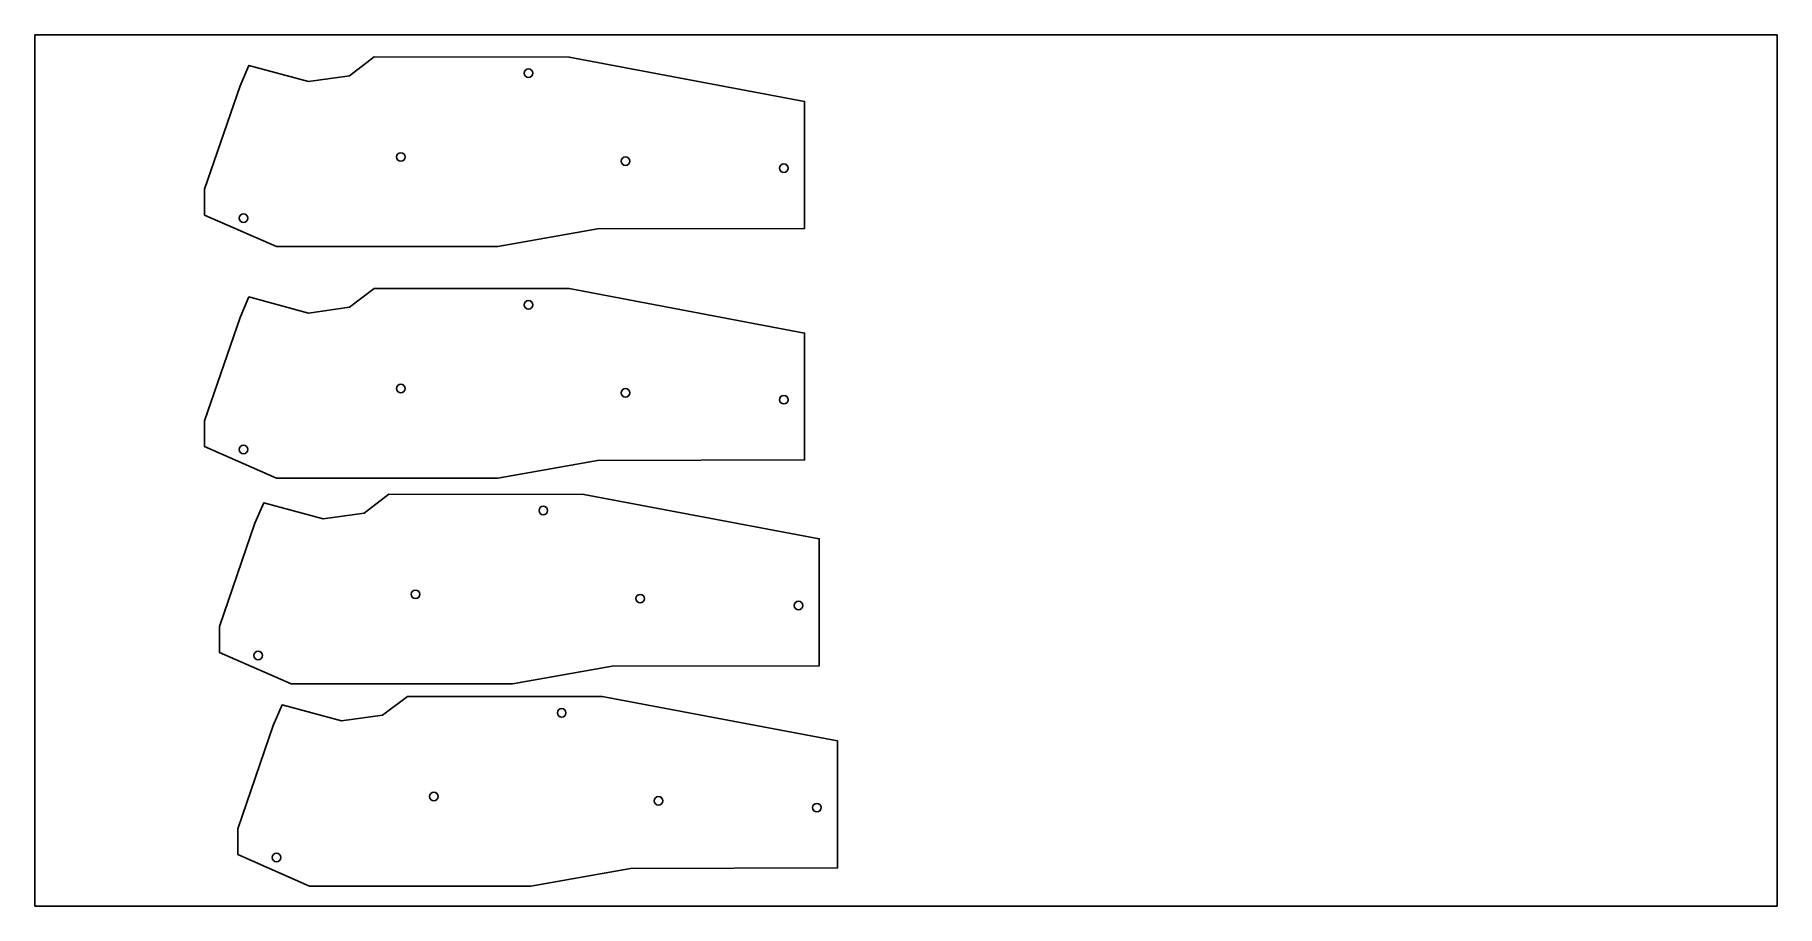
# Model space of a CAD drawing. Header units: millimetres. Extents: x 0 to 610, y -305 to 0.
import ezdxf

# ---------------------------------------------------------------- set-up
doc = ezdxf.new("R2010")
doc.units = ezdxf.units.MM
doc.layers.add('CUTS', color=1, linetype='Continuous', true_color=0xff0000)
doc.layers.add('laser bed referance', color=3, linetype='Continuous', lineweight=25, true_color=0x00ff00)

msp = doc.modelspace()

# ---------------------------------------------------------------- linework, layer by layer
at = {"layer": 'CUTS', "color": 1, "lineweight": 25, "true_color": 0xff0000}
for p, q in [((84.52, -74.07), (161.96, -74.07)), ((84.52, -155.06), (161.96, -155.06)), ((89.67, -227.06), (167.1, -227.06)), ((96.1, -297.77), (173.53, -297.77))]:
    msp.add_line(p, q, dxfattribs=at)
for points in [[(84.52, -74.07), (59.4, -63.03), (59.4, -54), (71.79, -17.86), (74.92, -10.71), (95.72, -16.31), (110.12, -14.28), (118.76, -7.71), (186.95, -7.78), (269.32, -23.31), (269.32, -67.69), (196.84, -67.9), (161.96, -74.07)], [(84.52, -155.06), (59.4, -144.03), (59.4, -134.99), (71.79, -98.85), (74.92, -91.7), (95.72, -97.31), (110.12, -95.28), (118.76, -88.7), (186.95, -88.77), (269.32, -104.31), (269.32, -148.69), (196.84, -148.89), (161.96, -155.06)], [(89.67, -227.06), (64.55, -216.02), (64.55, -206.99), (76.93, -170.85), (80.07, -163.7), (100.87, -169.31), (115.27, -167.27), (123.91, -160.7), (192.1, -160.77), (274.47, -176.3), (274.47, -220.68), (201.98, -220.89), (167.1, -227.06)], [(96.1, -297.77), (70.98, -286.73), (70.98, -277.7), (83.36, -241.56), (86.5, -234.41), (107.3, -240.02), (121.69, -237.98), (130.33, -231.41), (198.53, -231.48), (280.89, -247.01), (280.89, -291.4), (208.41, -291.6), (173.53, -297.77)]]:
    msp.add_lwpolyline(points, dxfattribs=at)
for points in [[(171.26, -13.43), (171.26, -12.61), (171.93, -11.93), (172.76, -11.93)], [(172.76, -11.93), (173.58, -11.93), (174.26, -12.61), (174.26, -13.43)], [(172.76, -14.93), (171.93, -14.93), (171.26, -14.26), (171.26, -13.43)], [(174.26, -13.43), (174.26, -14.26), (173.58, -14.93), (172.76, -14.93)], [(126.54, -42.72), (126.54, -41.9), (127.21, -41.22), (128.04, -41.22)], [(128.04, -41.22), (128.87, -41.22), (129.54, -41.9), (129.54, -42.72)], [(128.04, -44.22), (127.21, -44.22), (126.54, -43.55), (126.54, -42.72)], [(129.54, -42.72), (129.54, -43.55), (128.87, -44.22), (128.04, -44.22)], [(205.14, -44.22), (205.14, -43.4), (205.82, -42.72), (206.64, -42.72)], [(206.64, -45.72), (205.82, -45.72), (205.14, -45.05), (205.14, -44.22)], [(206.64, -42.72), (207.47, -42.72), (208.14, -43.4), (208.14, -44.22)], [(208.14, -44.22), (208.14, -45.05), (207.47, -45.72), (206.64, -45.72)], [(260.53, -46.64), (260.53, -45.81), (261.2, -45.14), (262.03, -45.14)], [(262.03, -48.14), (261.2, -48.14), (260.53, -47.47), (260.53, -46.64)], [(262.03, -45.14), (262.86, -45.14), (263.53, -45.81), (263.53, -46.64)], [(263.53, -46.64), (263.53, -47.47), (262.86, -48.14), (262.03, -48.14)], [(71.51, -64.1), (71.51, -63.27), (72.18, -62.6), (73.01, -62.6)], [(73.01, -65.6), (72.18, -65.6), (71.51, -64.93), (71.51, -64.1)], [(73.01, -62.6), (73.83, -62.6), (74.51, -63.27), (74.51, -64.1)], [(74.51, -64.1), (74.51, -64.93), (73.83, -65.6), (73.01, -65.6)], [(171.26, -94.43), (171.26, -93.6), (171.93, -92.93), (172.76, -92.93)], [(172.76, -95.93), (171.93, -95.93), (171.26, -95.26), (171.26, -94.43)], [(172.76, -92.93), (173.58, -92.93), (174.26, -93.6), (174.26, -94.43)], [(174.26, -94.43), (174.26, -95.26), (173.58, -95.93), (172.76, -95.93)], [(126.54, -123.72), (126.54, -122.89), (127.21, -122.22), (128.04, -122.22)], [(128.04, -125.22), (127.21, -125.22), (126.54, -124.55), (126.54, -123.72)], [(128.04, -122.22), (128.87, -122.22), (129.54, -122.89), (129.54, -123.72)], [(129.54, -123.72), (129.54, -124.55), (128.87, -125.22), (128.04, -125.22)], [(205.14, -125.22), (205.14, -124.39), (205.82, -123.72), (206.64, -123.72)], [(206.64, -126.72), (205.82, -126.72), (205.14, -126.05), (205.14, -125.22)], [(206.64, -123.72), (207.47, -123.72), (208.14, -124.39), (208.14, -125.22)], [(208.14, -125.22), (208.14, -126.05), (207.47, -126.72), (206.64, -126.72)], [(260.53, -127.63), (260.53, -126.8), (261.2, -126.13), (262.03, -126.13)], [(262.03, -129.13), (261.2, -129.13), (260.53, -128.46), (260.53, -127.63)], [(262.03, -126.13), (262.86, -126.13), (263.53, -126.8), (263.53, -127.63)], [(263.53, -127.63), (263.53, -128.46), (262.86, -129.13), (262.03, -129.13)], [(71.51, -145.09), (71.51, -144.27), (72.18, -143.59), (73.01, -143.59)], [(73.01, -146.59), (72.18, -146.59), (71.51, -145.92), (71.51, -145.09)], [(73.01, -143.59), (73.83, -143.59), (74.51, -144.27), (74.51, -145.09)], [(74.51, -145.09), (74.51, -145.92), (73.83, -146.59), (73.01, -146.59)], [(176.4, -166.43), (176.4, -165.6), (177.07, -164.93), (177.9, -164.93)], [(177.9, -167.93), (177.07, -167.93), (176.4, -167.25), (176.4, -166.43)], [(177.9, -164.93), (178.73, -164.93), (179.4, -165.6), (179.4, -166.43)], [(179.4, -166.43), (179.4, -167.25), (178.73, -167.93), (177.9, -167.93)], [(131.68, -195.72), (131.68, -194.89), (132.36, -194.22), (133.18, -194.22)], [(133.18, -194.22), (134.01, -194.22), (134.68, -194.89), (134.68, -195.72)], [(133.18, -197.22), (132.36, -197.22), (131.68, -196.54), (131.68, -195.72)], [(134.68, -195.72), (134.68, -196.54), (134.01, -197.22), (133.18, -197.22)], [(210.29, -197.22), (210.29, -196.39), (210.96, -195.72), (211.79, -195.72)], [(211.79, -198.72), (210.96, -198.72), (210.29, -198.04), (210.29, -197.22)], [(211.79, -195.72), (212.62, -195.72), (213.29, -196.39), (213.29, -197.22)], [(213.29, -197.22), (213.29, -198.04), (212.62, -198.72), (211.79, -198.72)], [(265.67, -199.63), (265.67, -198.8), (266.34, -198.13), (267.17, -198.13)], [(267.17, -201.13), (266.34, -201.13), (265.67, -200.46), (265.67, -199.63)], [(267.17, -198.13), (268, -198.13), (268.67, -198.8), (268.67, -199.63)], [(268.67, -199.63), (268.67, -200.46), (268, -201.13), (267.17, -201.13)], [(76.65, -217.09), (76.65, -216.26), (77.32, -215.59), (78.15, -215.59)], [(78.15, -218.59), (77.32, -218.59), (76.65, -217.92), (76.65, -217.09)], [(78.15, -215.59), (78.98, -215.59), (79.65, -216.26), (79.65, -217.09)], [(79.65, -217.09), (79.65, -217.92), (78.98, -218.59), (78.15, -218.59)], [(182.83, -237.14), (182.83, -236.31), (183.5, -235.64), (184.33, -235.64)], [(184.33, -238.64), (183.5, -238.64), (182.83, -237.96), (182.83, -237.14)], [(184.33, -235.64), (185.16, -235.64), (185.83, -236.31), (185.83, -237.14)], [(185.83, -237.14), (185.83, -237.96), (185.16, -238.64), (184.33, -238.64)], [(138.11, -266.43), (138.11, -265.6), (138.78, -264.93), (139.61, -264.93)], [(139.61, -267.93), (138.78, -267.93), (138.11, -267.25), (138.11, -266.43)], [(139.61, -264.93), (140.44, -264.93), (141.11, -265.6), (141.11, -266.43)], [(141.11, -266.43), (141.11, -267.25), (140.44, -267.93), (139.61, -267.93)], [(216.72, -267.93), (216.72, -267.1), (217.39, -266.43), (218.22, -266.43)], [(218.22, -269.43), (217.39, -269.43), (216.72, -268.75), (216.72, -267.93)], [(218.22, -266.43), (219.04, -266.43), (219.72, -267.1), (219.72, -267.93)], [(219.72, -267.93), (219.72, -268.75), (219.04, -269.43), (218.22, -269.43)], [(272.1, -270.34), (272.1, -269.51), (272.77, -268.84), (273.6, -268.84)], [(273.6, -271.84), (272.77, -271.84), (272.1, -271.17), (272.1, -270.34)], [(273.6, -268.84), (274.43, -268.84), (275.1, -269.51), (275.1, -270.34)], [(275.1, -270.34), (275.1, -271.17), (274.43, -271.84), (273.6, -271.84)], [(83.08, -287.8), (83.08, -286.97), (83.75, -286.3), (84.58, -286.3)], [(84.58, -286.3), (85.4, -286.3), (86.08, -286.97), (86.08, -287.8)], [(84.58, -289.3), (83.75, -289.3), (83.08, -288.63), (83.08, -287.8)], [(86.08, -287.8), (86.08, -288.63), (85.4, -289.3), (84.58, -289.3)]]:
    msp.add_open_spline(points, degree=3, dxfattribs=at)
at = {"layer": 'laser bed referance'}
for p, q in [((0, -304.8), (0, 0)), ((0, 0), (304.8, 0)), ((0, 0), (609.6, 0)), ((0, -304.8), (0, 0)), ((609.6, -304.8), (609.6, 0)), ((0, -304.8), (304.8, -304.8)), ((0, -304.8), (609.6, -304.8))]:
    msp.add_line(p, q, dxfattribs=at)

doc.saveas('drawing.dxf')
